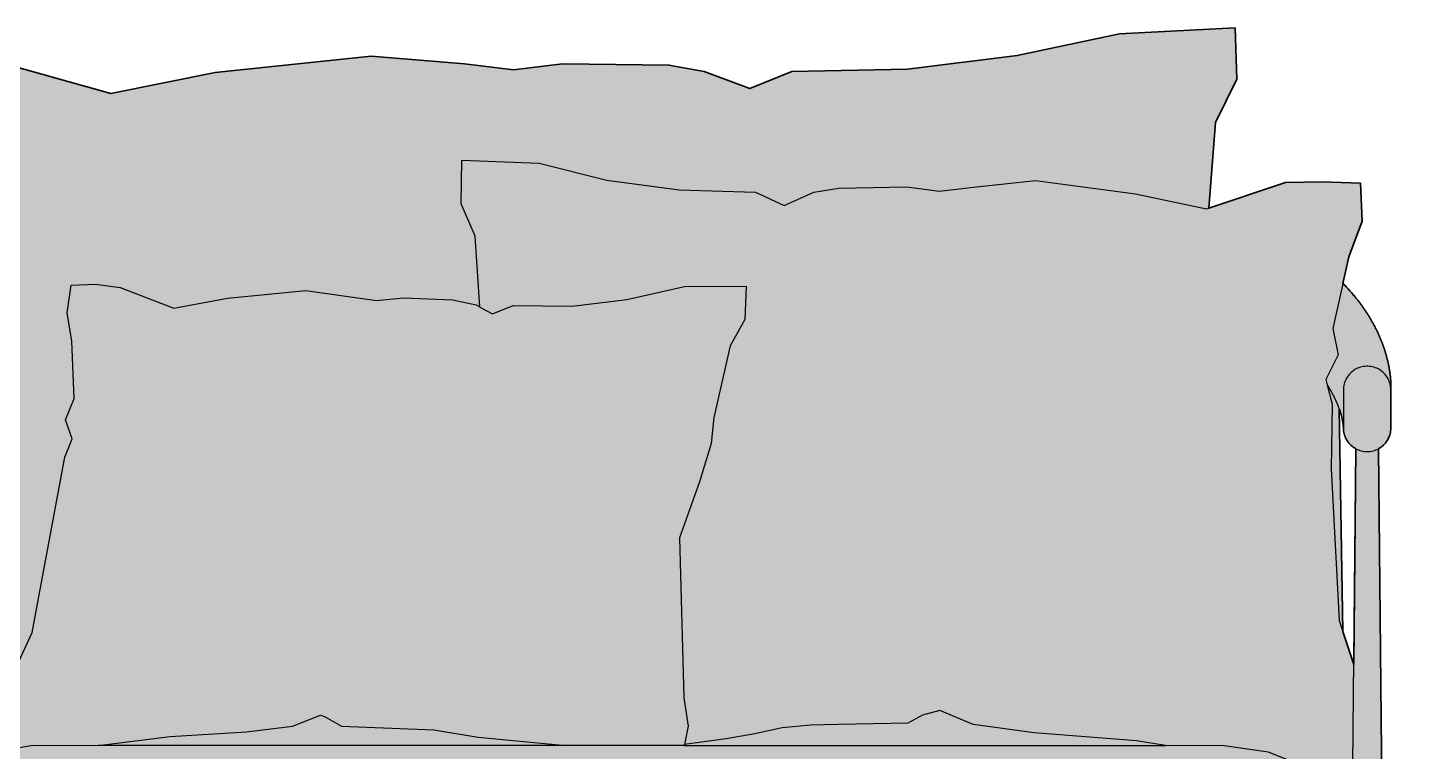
# Model space of a CAD drawing. Header units: millimetres. Extents: x 0 to 3777, y -1085 to 762.
# Drawn here: x 976 to 1712, y 381 to 762 of the extents above; entities that cross this region are included whole.
import ezdxf

# ---------------------------------------------------------------- set-up
doc = ezdxf.new("R2010")
doc.units = ezdxf.units.MM
doc.layers.add('Blocks', color=7, linetype='Continuous')
doc.layers.add('Blocks$Fill', color=7, linetype='Continuous', true_color=0xffffff)
doc.layers.add('Blocks$Inner', color=7, linetype='Continuous', lineweight=25, true_color=0x007f00)
doc.layers.add('Blocks$Outline', color=7, linetype='Continuous', lineweight=35, true_color=0xff3f3f)

# ---------------------------------------------------------------- blocks, each defined once
blk = doc.blocks.new('Fly SC2 Sofa Front')
at = {"layer": 'Blocks$Fill'}
h = blk.add_hatch(color=256, dxfattribs=at)
h.paths.add_polyline_path([(214.29, 198.58), (202.44, 1.42), (176.1, 1.44), (164.28, 198.58), (134.54, 198.62), (133.41, 198.67), (132.27, 198.74), (131.13, 198.83), (129.98, 198.95), (128.83, 199.09), (127.67, 199.25), (126.5, 199.43), (125.34, 199.64), (124.17, 199.87), (123.01, 200.12), (121.84, 200.4), (120.68, 200.71), (119.52, 201.03), (118.36, 201.39), (117.21, 201.76), (116.07, 202.17), (114.93, 202.59), (113.8, 203.05), (112.68, 203.52), (111.58, 204.02), (110.48, 204.55), (109.4, 205.1), (108.34, 205.67), (107.29, 206.27), (106.26, 206.88), (105.25, 207.52), (104.26, 208.19), (103.29, 208.87), (102.34, 209.57), (101.41, 210.29), (100.51, 211.04), (99.63, 211.8), (98.77, 212.57), (97.95, 213.37), (97.15, 214.18), (96.38, 215), (95.63, 215.84), (94.91, 216.69), (94.23, 217.55), (93.57, 218.43), (92.95, 219.31), (92.35, 220.21), (91.79, 221.11), (91.25, 222.02), (90.75, 222.93), (90.28, 223.85), (89.83, 224.78), (89.42, 225.71), (89.04, 226.64), (88.7, 227.57), (88.38, 228.51), (88.09, 229.44), (87.83, 230.37), (87.6, 231.3), (87.4, 232.23), (87.23, 233.15), (87.08, 234.07), (86.97, 234.98), (86.88, 235.89), (86.82, 236.8), (86.78, 237.69), (86.76, 238.58), (107.79, 238.52), (110.86, 540.08), (110.77, 540.12), (110.09, 540.52), (109.44, 540.97), (108.82, 541.45), (108.23, 541.97), (107.68, 542.52), (107.16, 543.11), (106.68, 543.73), (106.24, 544.38), (105.84, 545.06), (105.48, 545.76), (105.17, 546.48), (104.9, 547.22), (104.68, 547.97), (104.51, 548.74), (104.39, 549.51), (104.32, 550.29), (104.29, 551.08), (104.29, 571.08), (104.27, 571.37), (104.27, 571.4), (104.27, 571.43), (104.26, 571.55), (104.26, 571.59), (104.26, 571.63), (104.25, 571.74), (104.25, 571.79), (104.25, 571.83), (104.25, 571.92), (104.25, 571.96), (104.24, 572.01), (104.24, 572.06), (104.24, 572.11), (104.24, 572.16), (104.24, 572.21), (104.24, 572.27), (104.24, 572.32), (104.24, 572.38), (104.23, 573.28), (104.25, 574.23), (104.28, 574.86), (104.32, 575.74), (104.44, 577.27), (104.55, 578.35), (104.67, 579.38), (104.8, 580.33), (105.09, 582.19), (105.4, 583.88), (105.97, 586.51), (106.5, 588.59), (107.07, 590.59), (107.73, 592.67), (108.55, 595.02), (109.41, 597.24), (110.46, 599.72), (111.44, 601.85), (112.4, 603.8), (113.68, 606.22), (115.09, 608.69), (116.49, 610.96), (118, 613.26), (119.64, 615.58), (121.39, 617.92), (123.47, 620.51), (124.87, 622.17), (125.16, 622.46), (122.98, 653), (115.76, 669.56), (116.18, 692.14), (156.58, 690.39), (174.57, 685.95), (173.76, 689.76), (164.01, 712.48), (164.78, 739.9), (194.66, 740.11), (224.6, 738.28), (287.73, 720.54), (343.7, 731.48), (424.86, 740.48), (473.22, 736.04), (500.15, 733.03), (526.17, 736.39), (581.23, 735.48), (601.22, 732.04), (624.22, 723.07), (646.6, 732.04), (670.09, 732.74), (707.62, 733.24), (765.55, 739.9), (819.84, 751.75), (880.59, 754.97), (881.22, 725.45), (870.14, 703.56), (868.87, 683.58), (908.81, 683.62), (906.72, 694.97), (896.01, 719.35), (896.43, 746.41), (927.15, 746.12), (956.6, 744.86), (1019.46, 727.24), (1074.56, 738.23), (1156.86, 746.83), (1205.9, 742.88), (1231.83, 739.64), (1257.62, 742.88), (1313.71, 742.18), (1332.31, 738.8), (1356.41, 729.92), (1378.54, 738.8), (1439.56, 740.07), (1497.34, 747.25), (1551.32, 758.67), (1612.2, 761.77), (1613.18, 734.71), (1601.91, 712.02), (1598.39, 666.91), (1638.83, 680.31), (1657.85, 680.74), (1678.29, 680.03), (1679.13, 660.02), (1672.09, 641.13), (1669.03, 627.23), (1671.59, 624.54), (1673.71, 622.17), (1675.5, 620.04), (1677.73, 617.22), (1679.61, 614.65), (1681.04, 612.57), (1682.66, 610.05), (1684.01, 607.79), (1685.38, 605.34), (1686.51, 603.15), (1687.45, 601.21), (1688.31, 599.31), (1689.17, 597.24), (1689.96, 595.21), (1690.45, 593.83), (1691.04, 592.1), (1691.62, 590.22), (1692.22, 588.06), (1692.76, 585.83), (1693.24, 583.57), (1693.54, 581.9), (1693.82, 580.05), (1693.98, 578.86), (1694.11, 577.62), (1694.24, 576.05), (1694.32, 574.5), (1694.34, 573.66), (1694.35, 572.68), (1694.34, 572.27), (1694.34, 572.21), (1694.34, 572.16), (1694.34, 572.11), (1694.34, 572.06), (1694.34, 572.01), (1694.33, 571.96), (1694.33, 571.92), (1694.33, 571.87), (1694.33, 571.83), (1694.32, 571.7), (1694.32, 571.66), (1694.32, 571.63), (1694.32, 571.52), (1694.32, 571.49), (1694.32, 571.46), (1694.31, 571.37), (1694.31, 571.34), (1694.29, 571.08), (1694.29, 551.08), (1694.27, 550.29), (1694.19, 549.51), (1694.07, 548.74), (1693.9, 547.97), (1693.68, 547.21), (1693.41, 546.48), (1693.1, 545.76), (1692.74, 545.06), (1692.34, 544.38), (1691.9, 543.73), (1691.42, 543.11), (1690.9, 542.52), (1690.35, 541.97), (1689.76, 541.45), (1689.14, 540.96), (1688.49, 540.52), (1687.81, 540.12), (1687.72, 540.08), (1690.79, 238.52), (1711.82, 238.58), (1711.77, 236.79), (1711.7, 235.89), (1711.61, 234.98), (1711.5, 234.07), (1711.35, 233.15), (1711.18, 232.23), (1710.98, 231.3), (1710.75, 230.37), (1710.49, 229.44), (1710.2, 228.5), (1709.89, 227.57), (1709.54, 226.64), (1709.16, 225.71), (1708.75, 224.78), (1708.31, 223.85), (1707.83, 222.93), (1707.33, 222.02), (1706.8, 221.11), (1706.23, 220.21), (1705.63, 219.31), (1705.01, 218.43), (1704.35, 217.55), (1703.66, 216.69), (1702.95, 215.84), (1702.21, 215), (1701.43, 214.18), (1700.63, 213.37), (1699.81, 212.57), (1698.95, 211.79), (1698.07, 211.04), (1697.17, 210.29), (1696.24, 209.57), (1695.29, 208.87), (1694.32, 208.19), (1693.33, 207.52), (1692.32, 206.88), (1691.29, 206.27), (1690.24, 205.67), (1689.18, 205.1), (1688.1, 204.55), (1687, 204.02), (1685.9, 203.52), (1684.78, 203.05), (1683.65, 202.59), (1682.52, 202.17), (1681.37, 201.76), (1680.22, 201.39), (1679.06, 201.03), (1677.9, 200.71), (1676.74, 200.4), (1675.57, 200.12), (1674.41, 199.87), (1673.24, 199.64), (1672.07, 199.43), (1670.91, 199.25), (1669.75, 199.08), (1668.6, 198.95), (1667.45, 198.83), (1666.31, 198.74), (1665.17, 198.67), (1664.04, 198.62), (1662.92, 198.59), (1634.3, 198.58), (1620.85, -0.02), (1609.3, -0.02), (1597.74, -0.02), (1584.29, 198.58), (1562.13, 198.58), (1548.68, -0.02), (1537.12, 0.02), (1525.57, -0.02), (1512.12, 198.58), (286.46, 198.58), (274.65, 1.43), (248.26, 1.43), (236.45, 198.58)], flags=0)
h.paths.add_polyline_path([(138.45, 357.56), (138.31, 374.46), (124.57, 373.99), (125.79, 238.46), (139.16, 238.42), (139.06, 258.6), (131.61, 265.32), (128.04, 291.11), (128.04, 325.43), (131.69, 351.03)], flags=0)
h.paths.add_polyline_path([(124.13, 540.98), (123.77, 457.47), (137.6, 525.81), (132.99, 550.01), (132.51, 551.75), (129.98, 547.22), (128.16, 544.75), (125.9, 542.53), (125.35, 541.97), (124.76, 541.45)], flags=0)
h.paths.add_polyline_path([(856.73, 576.07), (855.23, 571.43), (848.43, 540.22), (855.65, 508.32)], flags=0)
h.paths.add_polyline_path([(959.58, 380.89), (924.67, 372.89), (893.4, 362.19), (893, 391.26), (895.77, 411.55), (913.91, 450.21), (920.08, 550.86), (919.29, 596.7), (923.67, 611.45), (914.3, 628.79), (916.08, 638.36), (868.32, 638.22), (869.58, 450.45), (881.63, 411.35), (891.45, 392.27), (889.07, 369.41), (884.3, 369.55), (900.99, 351.31), (904.08, 326.63), (904.17, 290.87), (901.28, 265.27), (886.06, 247.25), (855.33, 238.49), (952.63, 238.73), (922.58, 247.31), (907.43, 265.45), (904.75, 290.84), (904.8, 326.11), (907.24, 351.08), (923.43, 369.21), (940.63, 374.32)], flags=0)
h.paths.add_polyline_path([(1671.51, 260.6), (1658.17, 246.61), (1653.38, 244.94), (1653.31, 238.42), (1671.31, 238.47)], flags=0)
h.paths.add_polyline_path([(1674.25, 373.4), (1670, 373.73), (1670.04, 357.38), (1673.91, 353.66)], flags=0)
h.paths.add_polyline_path([(1654.76, 374.98), (1639.81, 376.24), (1654.81, 370.14)], flags=0)
h.paths.add_polyline_path([(1675.86, 540.08), (1675.77, 540.12), (1675.09, 540.52), (1674.44, 540.96), (1673.82, 541.45), (1673.23, 541.97), (1672.68, 542.52), (1672.16, 543.11), (1671.68, 543.73), (1671.24, 544.38), (1670.84, 545.06), (1670.48, 545.76), (1670.17, 546.48), (1669.9, 547.21), (1669.68, 547.97), (1669.51, 548.74), (1669.39, 549.51), (1669.32, 550.29), (1669.29, 551.08), (1669.26, 552.11), (1669.23, 552.11), (1669.22, 552.16), (1669.22, 552.21), (1669.21, 552.27), (1669.2, 552.38), (1669.18, 552.57), (1669.15, 552.83), (1669.08, 553.33), (1669.05, 553.56), (1669.04, 553.64), (1668.99, 553.98), (1668.84, 554.79), (1668.66, 555.7), (1668.41, 556.81), (1668.23, 557.52), (1668.03, 558.27), (1667.72, 559.32), (1667.22, 560.86), (1667.14, 561.08), (1668.93, 443.86), (1674.76, 426.38)], flags=0)
at = {"layer": 'Blocks$Inner'}
for p, q in [((1669.29, 551.29, 0), (1669.28, 551.32, 0)), ((1674.25, 373.4), (1675.86, 540.08, 0)), ((1690.79, 238.52, 0), (1687.72, 540.08, 0)), ((1321.65, 383.77), (1575.54, 383.75))]:
    blk.add_line(p, q, dxfattribs=at)
for points in [[(1214.05, 614.67), (1220.81, 611.15), (1231.66, 615.51), (1262.67, 615.23), (1291.55, 618.76), (1321.99, 625.66), (1354.41, 625.8), (1353.7, 608.19), (1346.09, 594.38), (1337.36, 556.61), (1336.09, 542.8), (1329.89, 522.64), (1319.32, 493.19), (1321.58, 408.92), (1323.83, 393.98), (1322.02, 384.41), (1321.65, 383.77), (1259.38, 383.88), (1012.91, 383.88)], [(1673.91, 353.66), (1674.25, 373.4), (1670, 373.73), (1670.04, 357.38), (1657.57, 368.98), (1654.81, 370.14), (1654.76, 374.98), (1639.81, 376.24), (1629.75, 380.3), (1606.49, 383.68), (1575.54, 383.75), (1560.27, 386.17), (1506.3, 390.39), (1474.16, 394.9), (1456.55, 402.23), (1447.39, 399.84), (1439.64, 395.61), (1403, 394.9), (1388.48, 394.48), (1373.4, 393.07), (1359.03, 389.97), (1343.95, 387.29), (1322.02, 384.41)]]:
    blk.add_lwpolyline(points, dxfattribs=at)
at = {"layer": 'Blocks$Inner', "extrusion": (1.68516e-12, 1.50997e-07, 1)}
blk.add_lwpolyline([(1694.29, 571.08), (1694.31, 571.34), (1694.31, 571.37), (1694.31, 571.4), (1694.31, 571.42), (1694.32, 571.46), (1694.32, 571.49), (1694.32, 571.52), (1694.32, 571.55), (1694.32, 571.59), (1694.32, 571.63), (1694.32, 571.66), (1694.32, 571.7), (1694.33, 571.74), (1694.33, 571.79), (1694.33, 571.83), (1694.33, 571.87), (1694.33, 571.92), (1694.33, 571.96), (1694.34, 572.01), (1694.34, 572.06), (1694.34, 572.11), (1694.34, 572.16), (1694.34, 572.21), (1694.34, 572.27), (1694.34, 572.32), (1694.34, 572.38), (1694.34, 572.44), (1694.35, 572.49), (1694.35, 572.55), (1694.35, 572.61), (1694.35, 572.68), (1694.35, 572.74), (1694.35, 572.8), (1694.35, 572.87), (1694.35, 572.93), (1694.35, 573), (1694.35, 573.07), (1694.35, 573.14), (1694.35, 573.21), (1694.35, 573.28), (1694.35, 573.36), (1694.34, 573.43), (1694.34, 573.51), (1694.34, 573.58), (1694.34, 573.66), (1694.34, 573.74), (1694.34, 573.82), (1694.34, 573.9), (1694.33, 573.98), (1694.33, 574.06), (1694.33, 574.15), (1694.33, 574.23), (1694.32, 574.32), (1694.32, 574.41), (1694.32, 574.5), (1694.32, 574.58), (1694.31, 574.67), (1694.31, 574.77), (1694.3, 574.86), (1694.3, 574.95), (1694.3, 575.05), (1694.29, 575.14), (1694.29, 575.24), (1694.28, 575.34), (1694.27, 575.44), (1694.27, 575.54), (1694.26, 575.64), (1694.26, 575.74), (1694.25, 575.84), (1694.24, 575.95), (1694.24, 576.05), (1694.23, 576.16), (1694.22, 576.26), (1694.21, 576.37), (1694.21, 576.48), (1694.2, 576.59), (1694.19, 576.7), (1694.18, 576.81), (1694.17, 576.93), (1694.16, 577.04), (1694.15, 577.15), (1694.14, 577.27), (1694.13, 577.39), (1694.12, 577.5), (1694.11, 577.62), (1694.1, 577.74), (1694.08, 577.86), (1694.07, 577.98), (1694.06, 578.11), (1694.05, 578.23), (1694.03, 578.35), (1694.02, 578.48), (1694, 578.61), (1693.99, 578.73), (1693.98, 578.86), (1693.96, 578.99), (1693.94, 579.12), (1693.93, 579.25), (1693.91, 579.38), (1693.9, 579.51), (1693.88, 579.65), (1693.86, 579.78), (1693.84, 579.92), (1693.82, 580.05), (1693.8, 580.19), (1693.78, 580.33), (1693.76, 580.46), (1693.74, 580.6), (1693.72, 580.75), (1693.7, 580.89), (1693.68, 581.03), (1693.66, 581.17), (1693.64, 581.31), (1693.61, 581.46), (1693.59, 581.6), (1693.57, 581.75), (1693.54, 581.9), (1693.52, 582.04), (1693.49, 582.19), (1693.47, 582.34), (1693.44, 582.49), (1693.41, 582.64), (1693.39, 582.8), (1693.36, 582.95), (1693.33, 583.1), (1693.3, 583.26), (1693.27, 583.41), (1693.24, 583.57), (1693.21, 583.73), (1693.18, 583.88), (1693.15, 584.04), (1693.12, 584.2), (1693.08, 584.36), (1693.05, 584.52), (1693.02, 584.68), (1692.98, 584.84), (1692.95, 585.01), (1692.91, 585.17), (1692.88, 585.33), (1692.84, 585.5), (1692.8, 585.67), (1692.76, 585.83), (1692.73, 586), (1692.69, 586.17), (1692.65, 586.34), (1692.61, 586.51), (1692.57, 586.68), (1692.52, 586.85), (1692.48, 587.02), (1692.44, 587.19), (1692.4, 587.36), (1692.35, 587.54), (1692.31, 587.71), (1692.26, 587.89), (1692.22, 588.06), (1692.17, 588.24), (1692.12, 588.42), (1692.07, 588.59), (1692.03, 588.77), (1691.98, 588.95), (1691.93, 589.13), (1691.88, 589.31), (1691.83, 589.49), (1691.78, 589.68), (1691.72, 589.86), (1691.67, 590.04), (1691.62, 590.22), (1691.56, 590.41), (1691.51, 590.59), (1691.45, 590.78), (1691.39, 590.97), (1691.33, 591.15), (1691.28, 591.34), (1691.22, 591.53), (1691.16, 591.72), (1691.1, 591.91), (1691.04, 592.1), (1690.98, 592.29), (1690.91, 592.48), (1690.85, 592.67), (1690.79, 592.86), (1690.72, 593.06), (1690.66, 593.25), (1690.59, 593.44), (1690.52, 593.64), (1690.45, 593.83), (1690.38, 594.03), (1690.32, 594.22), (1690.24, 594.42), (1690.17, 594.62), (1690.1, 594.82), (1690.03, 595.02), (1689.96, 595.21), (1689.88, 595.42), (1689.81, 595.62), (1689.73, 595.82), (1689.65, 596.02), (1689.57, 596.22), (1689.5, 596.42), (1689.42, 596.62), (1689.34, 596.83), (1689.25, 597.03), (1689.17, 597.24), (1689.09, 597.44), (1689.01, 597.65), (1688.92, 597.85), (1688.84, 598.06), (1688.75, 598.26), (1688.66, 598.47), (1688.57, 598.68), (1688.49, 598.89), (1688.4, 599.1), (1688.31, 599.31), (1688.21, 599.51), (1688.12, 599.72), (1688.03, 599.94), (1687.93, 600.15), (1687.84, 600.36), (1687.74, 600.57), (1687.65, 600.78), (1687.55, 601), (1687.45, 601.21), (1687.35, 601.42), (1687.25, 601.64), (1687.14, 601.85), (1687.04, 602.07), (1686.94, 602.28), (1686.83, 602.5), (1686.73, 602.71), (1686.62, 602.93), (1686.51, 603.15), (1686.4, 603.36), (1686.29, 603.58), (1686.18, 603.8), (1686.07, 604.02), (1685.96, 604.24), (1685.84, 604.46), (1685.73, 604.68), (1685.61, 604.9), (1685.5, 605.12), (1685.38, 605.34), (1685.26, 605.56), (1685.14, 605.78), (1685.02, 606), (1684.9, 606.22), (1684.77, 606.45), (1684.65, 606.67), (1684.53, 606.89), (1684.4, 607.12), (1684.27, 607.34), (1684.14, 607.56), (1684.01, 607.79), (1683.88, 608.01), (1683.75, 608.24), (1683.62, 608.46), (1683.49, 608.69), (1683.35, 608.91), (1683.22, 609.14), (1683.08, 609.37), (1682.94, 609.59), (1682.8, 609.82), (1682.66, 610.05), (1682.52, 610.28), (1682.38, 610.5), (1682.23, 610.73), (1682.09, 610.96), (1681.94, 611.19), (1681.79, 611.42), (1681.65, 611.65), (1681.5, 611.88), (1681.35, 612.11), (1681.19, 612.34), (1681.04, 612.57), (1680.89, 612.8), (1680.73, 613.03), (1680.57, 613.26), (1680.42, 613.49), (1680.26, 613.72), (1680.1, 613.96), (1679.94, 614.19), (1679.78, 614.42), (1679.61, 614.65), (1679.45, 614.88), (1679.28, 615.12), (1679.11, 615.35), (1678.94, 615.58), (1678.77, 615.82), (1678.6, 616.05), (1678.43, 616.28), (1678.26, 616.52), (1678.08, 616.75), (1677.91, 616.98), (1677.73, 617.22), (1677.55, 617.45), (1677.37, 617.69), (1677.19, 617.92), (1677.01, 618.16), (1676.82, 618.39), (1676.64, 618.63), (1676.45, 618.86), (1676.27, 619.1), (1676.08, 619.33), (1675.89, 619.57), (1675.7, 619.81), (1675.5, 620.04), (1675.31, 620.28), (1675.12, 620.51), (1674.92, 620.75), (1674.72, 620.99), (1674.52, 621.22), (1674.32, 621.46), (1674.12, 621.7), (1673.91, 621.93), (1673.71, 622.17), (1673.5, 622.41), (1673.3, 622.64), (1673.09, 622.88), (1672.88, 623.12), (1672.67, 623.36), (1672.46, 623.59), (1672.24, 623.83), (1672.03, 624.07), (1671.81, 624.31), (1671.59, 624.54), (1671.37, 624.78), (1671.15, 625.02), (1670.93, 625.26), (1670.7, 625.49), (1670.48, 625.73), (1670.25, 625.97), (1670.02, 626.21), (1669.79, 626.45), (1669.56, 626.68), (1669.33, 626.92), (1669.03, 627.23)], dxfattribs=at)
at = {"layer": 'Blocks$Inner', "extrusion": (-7.89139e-13, 1.50995e-07, 1)}
blk.add_lwpolyline([(1669.29, 571.08), (1669.29, 551.08), (1669.32, 550.29), (1669.39, 549.51), (1669.51, 548.74), (1669.68, 547.97), (1669.9, 547.21), (1670.17, 546.48), (1670.48, 545.76), (1670.84, 545.06), (1671.24, 544.38), (1671.68, 543.73), (1672.16, 543.11), (1672.68, 542.52), (1673.23, 541.97), (1673.82, 541.45), (1674.44, 540.96), (1675.09, 540.52), (1675.77, 540.12), (1676.47, 539.77), (1677.19, 539.46), (1677.93, 539.19), (1678.68, 538.97), (1679.45, 538.8), (1680.22, 538.68), (1681, 538.6), (1681.79, 538.58), (1682.57, 538.6), (1683.36, 538.68), (1684.13, 538.8), (1684.9, 538.97), (1685.65, 539.19), (1686.39, 539.46), (1687.11, 539.77), (1687.81, 540.12), (1688.49, 540.52), (1689.14, 540.96), (1689.76, 541.45), (1690.35, 541.97), (1690.9, 542.52), (1691.42, 543.11), (1691.9, 543.73), (1692.34, 544.38), (1692.74, 545.06), (1693.1, 545.76), (1693.41, 546.48), (1693.68, 547.21), (1693.9, 547.97), (1694.07, 548.74), (1694.19, 549.51), (1694.27, 550.29), (1694.29, 551.08), (1694.29, 571.08), (1694.26, 571.88), (1694.19, 572.68), (1694.06, 573.47), (1693.88, 574.25), (1693.65, 575.02), (1693.38, 575.77), (1693.05, 576.5), (1692.68, 577.21), (1692.27, 577.9), (1691.81, 578.55), (1691.31, 579.18), (1690.77, 579.77), (1690.19, 580.33), (1689.58, 580.85), (1688.94, 581.33), (1688.27, 581.77), (1687.57, 582.16), (1686.85, 582.51), (1686.11, 582.81), (1685.35, 583.06), (1684.57, 583.26), (1683.79, 583.42), (1682.99, 583.52), (1682.19, 583.57), (1681.39, 583.57), (1680.59, 583.52), (1679.8, 583.42), (1679.01, 583.26), (1678.23, 583.06), (1677.47, 582.81), (1676.73, 582.51), (1676.01, 582.16), (1675.31, 581.77), (1674.64, 581.33), (1674, 580.85), (1673.39, 580.33), (1672.81, 579.77), (1672.27, 579.18), (1671.77, 578.55), (1671.32, 577.9), (1670.9, 577.21), (1670.53, 576.5), (1670.2, 575.77), (1669.93, 575.02), (1669.7, 574.25), (1669.52, 573.47), (1669.39, 572.68), (1669.32, 571.88)], close=True, dxfattribs=at)
at = {"layer": 'Blocks$Inner', "extrusion": (-4.00114e-08, 2.61776e-06, 1)}
blk.add_lwpolyline([(1668.93, 443.86), (1667.14, 561.08)], dxfattribs=at)
at = {"layer": 'Blocks$Inner'}
for points in [[(1598.39, 666.91, 0), (1601.91, 712.02, 0), (1613.18, 734.71, 0), (1612.2, 761.77, 0), (1551.32, 758.67, 0), (1497.34, 747.25, 0), (1439.56, 740.07, 0), (1378.54, 738.8, 0), (1356.41, 729.92, 0), (1332.31, 738.8, 0), (1313.71, 742.18, 0), (1257.62, 742.88, 0), (1231.83, 739.64, 0), (1205.9, 742.88, 0), (1156.86, 746.83, 0), (1074.56, 738.23, 0), (1019.46, 727.24, 0), (956.6, 744.86, 0), (927.15, 746.12, 0), (896.43, 746.41, 0), (896.01, 719.35, 0), (906.72, 694.97, 0), (908.81, 683.62, 0)], [(965.31, 415.44, 0), (978.06, 443.35, 0), (995.3, 535.72, 0), (999.19, 545.29, 0), (995.7, 555.35, 0), (1000.28, 566.51, 0), (998.99, 596.71, 0), (996.5, 611.76, 0), (998.69, 626.21, 0), (1011.54, 626.8, 0), (1024.5, 625.11, 0), (1052.8, 614.25, 0), (1081.1, 619.43, 0), (1122.26, 623.51, 0), (1159.63, 618.13, 0), (1173.78, 619.63, 0), (1199.88, 618.53, 0), (1212.04, 615.94, 0), (1214.09, 614.79, 0), (1211.66, 652.03, 0), (1204.19, 669.08, 0), (1204.62, 692.05, 0), (1245.34, 690.5, 0), (1281, 681.62, 0), (1319.19, 676.41, 0), (1359.35, 675.28, 0), (1374.43, 668.24, 0), (1390.07, 675.28, 0), (1403.32, 677.4, 0), (1439.12, 678.1, 0), (1456.17, 675.71, 0), (1474.35, 677.82, 0), (1506.9, 681.48, 0), (1559.75, 674.44, 0), (1597.1, 666.4, 0), (1598.39, 666.91, 0), (1638.83, 680.31, 0), (1657.85, 680.74, 0), (1678.29, 680.03, 0), (1679.13, 660.02, 0), (1672.09, 641.13, 0), (1663.77, 603.37, 0), (1666.45, 589.56, 0), (1660.11, 576.59, 0), (1660.78, 573.82, 0), (1663.35, 563.62, 0), (1662.79, 529.52, 0), (1667.02, 449.61, 0), (1674.76, 426.38, 0)], [(916.08, 638.36, 0), (914.3, 628.79, 0), (923.67, 611.45, 0), (919.29, 596.7, 0), (920.08, 550.86, 0), (913.91, 450.21, 0), (895.77, 411.55, 0), (893, 391.26, 0), (893.4, 362.19, 0), (924.67, 372.89, 0), (959.58, 380.89, 0), (978.68, 383.9, 0), (1012.91, 383.88, 0), (1050.78, 388.48, 0), (1091.13, 390.97, 0), (1115.35, 394.06, 0), (1130.1, 399.74, 0), (1132.49, 398.84, 0), (1141.16, 394.06, 0), (1189.79, 392.06, 0), (1213.11, 388.18, 0), (1259.38, 383.88, 0)], [(1669.28, 551.35, 0), (1669.28, 551.37, 0), (1669.28, 551.35, 0), (1669.28, 551.32, 0), (1669.29, 551.29, 0), (1669.28, 551.37, 0), (1669.28, 551.4, 0), (1669.28, 551.43, 0), (1669.28, 551.46, 0), (1669.27, 551.5, 0), (1669.27, 551.53, 0), (1669.27, 551.57, 0), (1669.27, 551.61, 0), (1669.27, 551.65, 0), (1669.26, 551.69, 0), (1669.26, 551.73, 0), (1669.26, 551.77, 0), (1669.25, 551.81, 0), (1669.25, 551.86, 0), (1669.25, 551.91, 0), (1669.24, 551.95, 0), (1669.24, 552, 0), (1669.23, 552.05, 0), (1669.23, 552.11, 0), (1669.22, 552.16, 0), (1669.22, 552.21, 0), (1669.21, 552.27, 0), (1669.21, 552.33, 0), (1669.2, 552.38, 0), (1669.19, 552.44, 0), (1669.19, 552.5, 0), (1669.18, 552.57, 0), (1669.17, 552.63, 0), (1669.17, 552.69, 0), (1669.16, 552.76, 0), (1669.15, 552.83, 0), (1669.14, 552.9, 0), (1669.13, 552.96, 0), (1669.12, 553.04, 0), (1669.11, 553.11, 0), (1669.1, 553.18, 0), (1669.09, 553.25, 0), (1669.08, 553.33, 0), (1669.07, 553.41, 0), (1669.06, 553.48, 0), (1669.05, 553.56, 0), (1669.04, 553.64, 0), (1669.03, 553.73, 0), (1669.01, 553.81, 0), (1669, 553.89, 0), (1668.99, 553.98, 0), (1668.97, 554.06, 0), (1668.96, 554.15, 0), (1668.94, 554.24, 0), (1668.93, 554.33, 0), (1668.91, 554.42, 0), (1668.9, 554.51, 0), (1668.88, 554.6, 0), (1668.86, 554.7, 0), (1668.84, 554.79, 0), (1668.82, 554.89, 0), (1668.81, 554.99, 0), (1668.79, 555.08, 0), (1668.77, 555.18, 0), (1668.75, 555.29, 0), (1668.73, 555.39, 0), (1668.71, 555.49, 0), (1668.68, 555.59, 0), (1668.66, 555.7, 0), (1668.64, 555.8, 0), (1668.62, 555.91, 0), (1668.59, 556.02, 0), (1668.57, 556.13, 0), (1668.54, 556.24, 0), (1668.52, 556.35, 0), (1668.49, 556.46, 0), (1668.46, 556.58, 0), (1668.44, 556.69, 0), (1668.41, 556.81, 0), (1668.38, 556.92, 0), (1668.35, 557.04, 0), (1668.32, 557.16, 0), (1668.29, 557.28, 0), (1668.26, 557.4, 0), (1668.23, 557.52, 0), (1668.2, 557.64, 0), (1668.16, 557.77, 0), (1668.13, 557.89, 0), (1668.1, 558.01, 0), (1668.06, 558.14, 0), (1668.03, 558.27, 0), (1667.99, 558.4, 0), (1667.95, 558.53, 0), (1667.91, 558.66, 0), (1667.88, 558.79, 0), (1667.84, 558.92, 0), (1667.8, 559.05, 0), (1667.76, 559.19, 0), (1667.72, 559.32, 0), (1667.67, 559.46, 0), (1667.63, 559.59, 0), (1667.59, 559.73, 0), (1667.55, 559.87, 0), (1667.5, 560.01, 0), (1667.45, 560.15, 0), (1667.41, 560.29, 0), (1667.36, 560.43, 0), (1667.31, 560.57, 0), (1667.26, 560.72, 0), (1667.22, 560.86, 0), (1667.16, 561.01, 0), (1667.11, 561.15, 0), (1667.06, 561.3, 0), (1667.01, 561.45, 0), (1666.96, 561.6, 0), (1666.9, 561.75, 0), (1666.85, 561.9, 0), (1666.79, 562.05, 0), (1666.73, 562.2, 0), (1666.67, 562.36, 0), (1666.62, 562.51, 0), (1666.56, 562.66, 0), (1666.5, 562.82, 0), (1666.44, 562.98, 0), (1666.37, 563.13, 0), (1666.31, 563.29, 0), (1666.25, 563.45, 0), (1666.18, 563.61, 0), (1666.12, 563.77, 0), (1666.05, 563.93, 0), (1665.98, 564.09, 0), (1665.91, 564.25, 0), (1665.84, 564.42, 0), (1665.77, 564.58, 0), (1665.7, 564.75, 0), (1665.63, 564.91, 0), (1665.56, 565.08, 0), (1665.48, 565.24, 0), (1665.41, 565.41, 0), (1665.33, 565.58, 0), (1665.25, 565.75, 0), (1665.18, 565.92, 0), (1665.1, 566.09, 0), (1665.02, 566.26, 0), (1664.93, 566.43, 0), (1664.85, 566.61, 0), (1664.77, 566.78, 0), (1664.68, 566.95, 0), (1664.6, 567.13, 0), (1664.51, 567.3, 0), (1664.43, 567.48, 0), (1664.34, 567.66, 0), (1664.25, 567.83, 0), (1664.16, 568.01, 0), (1664.07, 568.19, 0), (1663.97, 568.37, 0), (1663.88, 568.55, 0), (1663.78, 568.73, 0), (1663.69, 568.91, 0), (1663.59, 569.09, 0), (1663.49, 569.27, 0), (1663.39, 569.46, 0), (1663.29, 569.64, 0), (1663.19, 569.82, 0), (1663.09, 570.01, 0), (1662.98, 570.19, 0), (1662.88, 570.38, 0), (1662.77, 570.57, 0), (1662.66, 570.75, 0), (1662.56, 570.94, 0), (1662.45, 571.13, 0), (1662.33, 571.32, 0), (1662.22, 571.51, 0), (1662.11, 571.7, 0), (1661.99, 571.89, 0), (1661.88, 572.08, 0), (1661.76, 572.27, 0), (1661.64, 572.46, 0), (1661.52, 572.66, 0), (1661.4, 572.85, 0), (1661.28, 573.04, 0), (1661.16, 573.24, 0), (1661.03, 573.43, 0), (1660.91, 573.62, 0), (1660.78, 573.82, 0)]]:
    blk.add_polyline3d(points, dxfattribs=at)
at = {"layer": 'Blocks$Outline'}
for points in [[(956.6, 744.86), (1019.46, 727.24), (1074.56, 738.23), (1156.86, 746.83), (1205.9, 742.88), (1231.83, 739.64), (1257.62, 742.88), (1313.71, 742.18), (1332.31, 738.8), (1356.41, 729.92), (1378.54, 738.8), (1439.56, 740.07), (1497.34, 747.25), (1551.32, 758.67), (1612.2, 761.77), (1613.18, 734.71), (1601.91, 712.02), (1598.39, 666.91), (1638.83, 680.31), (1657.85, 680.74), (1678.29, 680.03), (1679.13, 660.02), (1672.09, 641.13), (1669.03, 627.23)], [(1669.03, 627.23), (1669.33, 626.92), (1669.56, 626.68), (1669.79, 626.45), (1670.02, 626.21), (1670.25, 625.97), (1670.48, 625.73), (1670.7, 625.49), (1670.93, 625.26), (1671.15, 625.02), (1671.37, 624.78), (1671.59, 624.54), (1671.81, 624.31), (1672.03, 624.07), (1672.24, 623.83), (1672.46, 623.59), (1672.67, 623.36), (1672.88, 623.12), (1673.09, 622.88), (1673.3, 622.64), (1673.5, 622.41), (1673.71, 622.17), (1673.91, 621.93), (1674.12, 621.7), (1674.32, 621.46), (1674.52, 621.22), (1674.72, 620.99), (1674.92, 620.75), (1675.12, 620.51), (1675.31, 620.28), (1675.5, 620.04), (1675.7, 619.81), (1675.89, 619.57), (1676.08, 619.33), (1676.27, 619.1), (1676.45, 618.86), (1676.64, 618.63), (1676.82, 618.39), (1677.01, 618.16), (1677.19, 617.92), (1677.37, 617.69), (1677.55, 617.45), (1677.73, 617.22), (1677.91, 616.98), (1678.08, 616.75), (1678.26, 616.52), (1678.43, 616.28), (1678.6, 616.05), (1678.77, 615.82), (1678.94, 615.58), (1679.11, 615.35), (1679.28, 615.12), (1679.45, 614.88), (1679.61, 614.65), (1679.78, 614.42), (1679.94, 614.19), (1680.1, 613.96), (1680.26, 613.72), (1680.42, 613.49), (1680.57, 613.26), (1680.73, 613.03), (1680.89, 612.8), (1681.04, 612.57), (1681.19, 612.34), (1681.35, 612.11), (1681.5, 611.88), (1681.65, 611.65), (1681.79, 611.42), (1681.94, 611.19), (1682.09, 610.96), (1682.23, 610.73), (1682.38, 610.5), (1682.52, 610.28), (1682.66, 610.05), (1682.8, 609.82), (1682.94, 609.59), (1683.08, 609.37), (1683.22, 609.14), (1683.35, 608.91), (1683.49, 608.69), (1683.62, 608.46), (1683.75, 608.24), (1683.88, 608.01), (1684.01, 607.79), (1684.14, 607.56), (1684.27, 607.34), (1684.4, 607.12), (1684.53, 606.89), (1684.65, 606.67), (1684.77, 606.45), (1684.9, 606.22), (1685.02, 606), (1685.14, 605.78), (1685.26, 605.56), (1685.38, 605.34), (1685.5, 605.12), (1685.61, 604.9), (1685.73, 604.68), (1685.84, 604.46), (1685.96, 604.24), (1686.07, 604.02), (1686.18, 603.8), (1686.29, 603.58), (1686.4, 603.36), (1686.51, 603.15), (1686.62, 602.93), (1686.73, 602.71), (1686.83, 602.5), (1686.94, 602.28), (1687.04, 602.07), (1687.14, 601.85), (1687.25, 601.64), (1687.35, 601.42), (1687.45, 601.21), (1687.55, 601), (1687.65, 600.78), (1687.74, 600.57), (1687.84, 600.36), (1687.93, 600.15), (1688.03, 599.94), (1688.12, 599.72), (1688.21, 599.51), (1688.31, 599.31), (1688.4, 599.1), (1688.49, 598.89), (1688.57, 598.68), (1688.66, 598.47), (1688.75, 598.26), (1688.84, 598.06), (1688.92, 597.85), (1689.01, 597.65), (1689.09, 597.44), (1689.17, 597.24), (1689.25, 597.03), (1689.34, 596.83), (1689.42, 596.62), (1689.5, 596.42), (1689.57, 596.22), (1689.65, 596.02), (1689.73, 595.82), (1689.81, 595.62), (1689.88, 595.42), (1689.96, 595.21), (1690.03, 595.02), (1690.1, 594.82), (1690.17, 594.62), (1690.24, 594.42), (1690.32, 594.22), (1690.38, 594.03), (1690.45, 593.83), (1690.52, 593.64), (1690.59, 593.44), (1690.66, 593.25), (1690.72, 593.06), (1690.79, 592.86), (1690.85, 592.67), (1690.91, 592.48), (1690.98, 592.29), (1691.04, 592.1), (1691.1, 591.91), (1691.16, 591.72), (1691.22, 591.53), (1691.28, 591.34), (1691.33, 591.15), (1691.39, 590.97), (1691.45, 590.78), (1691.51, 590.59), (1691.56, 590.41), (1691.62, 590.22), (1691.67, 590.04), (1691.72, 589.86), (1691.78, 589.68), (1691.83, 589.49), (1691.88, 589.31), (1691.93, 589.13), (1691.98, 588.95), (1692.03, 588.77), (1692.07, 588.59), (1692.12, 588.42), (1692.17, 588.24), (1692.22, 588.06), (1692.26, 587.89), (1692.31, 587.71), (1692.35, 587.54), (1692.4, 587.36), (1692.44, 587.19), (1692.48, 587.02), (1692.52, 586.85), (1692.57, 586.68), (1692.61, 586.51), (1692.65, 586.34), (1692.69, 586.17), (1692.73, 586), (1692.76, 585.83), (1692.8, 585.67), (1692.84, 585.5), (1692.88, 585.33), (1692.91, 585.17), (1692.95, 585.01), (1692.98, 584.84), (1693.02, 584.68), (1693.05, 584.52), (1693.08, 584.36), (1693.12, 584.2), (1693.15, 584.04), (1693.18, 583.88), (1693.21, 583.73), (1693.24, 583.57), (1693.27, 583.41), (1693.3, 583.26), (1693.33, 583.1), (1693.36, 582.95), (1693.39, 582.8), (1693.41, 582.64), (1693.44, 582.49), (1693.47, 582.34), (1693.49, 582.19), (1693.52, 582.04), (1693.54, 581.9), (1693.57, 581.75), (1693.59, 581.6), (1693.61, 581.46), (1693.64, 581.31), (1693.66, 581.17), (1693.68, 581.03), (1693.7, 580.89), (1693.72, 580.75), (1693.74, 580.6), (1693.76, 580.46), (1693.78, 580.33), (1693.8, 580.19), (1693.82, 580.05), (1693.84, 579.92), (1693.86, 579.78), (1693.88, 579.65), (1693.9, 579.51), (1693.91, 579.38), (1693.93, 579.25), (1693.94, 579.12), (1693.96, 578.99), (1693.98, 578.86), (1693.99, 578.73), (1694, 578.61), (1694.02, 578.48), (1694.03, 578.35), (1694.05, 578.23), (1694.06, 578.11), (1694.07, 577.98), (1694.08, 577.86), (1694.1, 577.74), (1694.11, 577.62), (1694.12, 577.5), (1694.13, 577.39), (1694.14, 577.27), (1694.15, 577.15), (1694.16, 577.04), (1694.17, 576.93), (1694.18, 576.81), (1694.19, 576.7), (1694.2, 576.59), (1694.21, 576.48), (1694.21, 576.37), (1694.22, 576.26), (1694.23, 576.16), (1694.24, 576.05), (1694.24, 575.95), (1694.25, 575.84), (1694.26, 575.74), (1694.26, 575.64), (1694.27, 575.54), (1694.27, 575.44), (1694.28, 575.34), (1694.29, 575.24), (1694.29, 575.14), (1694.3, 575.05), (1694.3, 574.95), (1694.3, 574.86), (1694.31, 574.77), (1694.31, 574.67), (1694.32, 574.58), (1694.32, 574.5), (1694.32, 574.41), (1694.32, 574.32), (1694.33, 574.23), (1694.33, 574.15), (1694.33, 574.06), (1694.33, 573.98), (1694.34, 573.9), (1694.34, 573.82), (1694.34, 573.74), (1694.34, 573.66), (1694.34, 573.58), (1694.34, 573.51), (1694.34, 573.43), (1694.35, 573.36), (1694.35, 573.28), (1694.35, 573.21), (1694.35, 573.14), (1694.35, 573.07), (1694.35, 573), (1694.35, 572.93), (1694.35, 572.87), (1694.35, 572.8), (1694.35, 572.74), (1694.35, 572.68), (1694.35, 572.61), (1694.35, 572.55), (1694.35, 572.49), (1694.34, 572.44), (1694.34, 572.38), (1694.34, 572.32), (1694.34, 572.27), (1694.34, 572.21), (1694.34, 572.16), (1694.34, 572.11), (1694.34, 572.06), (1694.34, 572.01), (1694.33, 571.96), (1694.33, 571.92), (1694.33, 571.87), (1694.33, 571.83), (1694.33, 571.79), (1694.33, 571.74), (1694.32, 571.7), (1694.32, 571.66), (1694.32, 571.63), (1694.32, 571.59), (1694.32, 571.55), (1694.32, 571.52), (1694.32, 571.49), (1694.32, 571.46), (1694.31, 571.42), (1694.31, 571.4), (1694.31, 571.37), (1694.31, 571.34), (1694.29, 571.08)], [(1694.29, 571.08), (1694.29, 551.08)], [(1669.26, 552.11), (1669.23, 552.11), (1669.22, 552.16), (1669.22, 552.21), (1669.21, 552.27), (1669.21, 552.33), (1669.2, 552.38), (1669.19, 552.44), (1669.19, 552.5), (1669.18, 552.57), (1669.17, 552.63), (1669.17, 552.69), (1669.16, 552.76), (1669.15, 552.83), (1669.14, 552.9), (1669.13, 552.96), (1669.12, 553.04), (1669.11, 553.11), (1669.1, 553.18), (1669.09, 553.25), (1669.08, 553.33), (1669.07, 553.41), (1669.06, 553.48), (1669.05, 553.56), (1669.04, 553.64), (1669.03, 553.73), (1669.01, 553.81), (1669, 553.89), (1668.99, 553.98), (1668.97, 554.06), (1668.96, 554.15), (1668.94, 554.24), (1668.93, 554.33), (1668.91, 554.42), (1668.9, 554.51), (1668.88, 554.6), (1668.86, 554.7), (1668.84, 554.79), (1668.82, 554.89), (1668.81, 554.99), (1668.79, 555.08), (1668.77, 555.18), (1668.75, 555.29), (1668.73, 555.39), (1668.71, 555.49), (1668.68, 555.59), (1668.66, 555.7), (1668.64, 555.8), (1668.62, 555.91), (1668.59, 556.02), (1668.57, 556.13), (1668.54, 556.24), (1668.52, 556.35), (1668.49, 556.46), (1668.46, 556.58), (1668.44, 556.69), (1668.41, 556.81), (1668.38, 556.92), (1668.35, 557.04), (1668.32, 557.16), (1668.29, 557.28), (1668.26, 557.4), (1668.23, 557.52), (1668.2, 557.64), (1668.16, 557.77), (1668.13, 557.89), (1668.1, 558.01), (1668.06, 558.14), (1668.03, 558.27), (1667.99, 558.4), (1667.95, 558.53), (1667.91, 558.66), (1667.88, 558.79), (1667.84, 558.92), (1667.8, 559.05), (1667.76, 559.19), (1667.72, 559.32), (1667.67, 559.46), (1667.63, 559.59), (1667.59, 559.73), (1667.55, 559.87), (1667.5, 560.01), (1667.45, 560.15), (1667.41, 560.29), (1667.36, 560.43), (1667.31, 560.57), (1667.26, 560.72), (1667.22, 560.86), (1667.16, 561.01), (1667.14, 561.08)], [(1667.14, 561.08), (1668.93, 443.86)], [(1669.29, 551.08), (1669.26, 552.11)], [(1675.86, 540.08), (1675.77, 540.12), (1675.09, 540.52), (1674.44, 540.96), (1673.82, 541.45), (1673.23, 541.97), (1672.68, 542.52), (1672.16, 543.11), (1671.68, 543.73), (1671.24, 544.38), (1670.84, 545.06), (1670.48, 545.76), (1670.17, 546.48), (1669.9, 547.21), (1669.68, 547.97), (1669.51, 548.74), (1669.39, 549.51), (1669.32, 550.29), (1669.29, 551.08)], [(1694.27, 550.29), (1694.19, 549.51), (1694.07, 548.74), (1693.9, 547.97), (1693.68, 547.21), (1693.41, 546.48), (1693.1, 545.76), (1692.74, 545.06), (1692.34, 544.38), (1691.9, 543.73), (1691.42, 543.11), (1690.9, 542.52), (1690.35, 541.97), (1689.76, 541.45), (1689.14, 540.96), (1688.49, 540.52), (1687.81, 540.12), (1687.72, 540.08)], [(1694.29, 551.08), (1694.27, 550.29)], [(1674.76, 426.38), (1675.86, 540.08)], [(1687.72, 540.08), (1690.79, 238.52)], [(1668.93, 443.86), (1674.76, 426.38)]]:
    blk.add_lwpolyline(points, dxfattribs=at)

msp = doc.modelspace()

# ---------------------------------------------------------------- block references
at = {"layer": 'Blocks'}
msp.add_blockref('Fly SC2 Sofa Front', (0, 0), dxfattribs=at)

doc.saveas('drawing.dxf')
